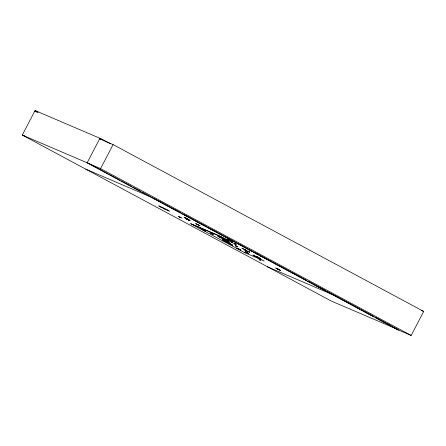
<?xml version="1.0" encoding="UTF-8"?>
<svg xmlns="http://www.w3.org/2000/svg" width="446" height="446" viewBox="0 0 446 446"><rect width="100%" height="100%" fill="white"/><g stroke="black" fill="none" stroke-linecap="round" stroke-linejoin="round"><path stroke-width="0.67" d="M248.946 251.706L249.688 252.202M249.085 251.784L249.844 252.319M222.688 239.82L223.435 240.294M277.144 268.52L278.583 269.412M231.279 241.241L232.712 241.844L231.284 241.219M259.906 255.692L261.334 256.299M236.302 244.62L234.668 243.912L236.118 244.531M189.232 220.246L189.968 220.681L188.669 220.107M229.328 242.34L224.968 240.104L228.542 242.044M166.403 209.57L168.538 210.796M186.629 218.562L189.416 220.107M186.723 218.629L189.282 220.073M178.545 216.511L181.539 218.005L178.634 216.578M213.255 234.445L210.122 232.806M221.11 237.802L217.771 236.073L221.071 237.852M245.216 251.689L248.695 253.495L245.216 251.672M253.055 255.012L256.461 256.846M240.015 249.704L236.575 247.993L239.97 249.643M277.161 268.843L280.573 270.588L277.217 268.893M257.03 256.712L260.358 258.518L257.052 256.74M244.324 250.134L247.909 252.029M110.686 143.874L101.515 138.946L35.067 110.541L22.3 135.066L267.94 267.003M87.109 162.857L99.614 138.84L113.089 144.599L423.7 311.436L411.195 335.459L397.72 329.7L87.109 162.857L100.584 168.616L411.195 335.459M100.584 168.616L113.089 144.599M160.365 206.258L160.265 206.649M160.298 206.676L160.426 206.286L160.343 206.693M185.698 217.821L185.497 218.161L187.978 219.348M185.614 218.222L185.865 217.899L185.82 218.323M185.737 218.278L185.77 217.865L185.765 218.289M222.933 239.602L222.777 239.903C222.22 239.563 223.139 240.472 223.1 239.669M222.844 239.981L223.022 239.625M235.181 243.784L234.997 244.012L235.315 243.728M229.835 241.23L235.315 244.185L235.577 243.867L235.416 244.23M236.703 246.32L237.177 246.599L235.471 245.763L237.606 246.839L236.932 246.51M236.079 246.025L236.408 246.22M397.72 329.7L398.891 330.073M242.05 248.21L245.64 250.1L242.078 248.199M202.267 229.45L205.489 231.19M210.127 232.767L213.35 234.54M225.408 239.664L222.03 237.885M232.829 245.211L229.467 243.516M232.74 245.216L229.45 243.572M240.712 250.128L237.411 248.355L240.79 250.134M275.756 268.001L279.185 269.746L275.823 268.052M169.775 211.27L166.865 209.854M184.204 217.38L186.774 218.852M186.885 218.891L184.087 217.353M158.754 205.812L161.051 207.067L158.91 205.901M165.6 209.325L163.504 208.087M165.494 209.274L161.814 207.323L164.111 208.628M260.297 260.185L258.959 259.377L260.442 260.247M227.783 239.368L229.199 239.931M256.355 253.807L257.966 254.46M204.53 230.716L203.822 230.22M245.947 250.323L245.194 249.788M197.6 224.466L199.986 225.743M203.789 230.169L204.72 230.76L204.368 230.576M232.661 242.641L231.184 242.039M232.779 242.708L231.184 241.983M245.322 249.855L246.08 250.345M185.614 218.423L189.238 220.252M34.699 111.244L37.548 112.453M25.143 136.275L22.3 135.066L88.748 163.465L108.356 173.99M421.253 310.388L423.7 311.436M85.732 169.151L152.337 197.623M227.599 239.268L229.027 239.876M191.217 223.937L220.463 236.436M218.953 236.748L223.563 238.716M219.599 237.094L224.204 239.062M259.845 255.692L261.272 256.299M254.382 255.803L254.973 256.065M244.441 252.525L264.127 261.01L253.027 255.04M267.79 266.942L334.238 295.341M397.135 329.204L331.378 301.095L267.745 266.914M211.348 233.503L212.006 233.804M223.987 238.922L223.697 238.783M203.861 230.309L204.151 230.443M246.566 252.453L246.839 252.581M246.972 252.631L247.262 252.765M239.078 249.253L239.368 249.392M162.907 207.953L159.952 206.492L160.488 206.325M164.524 208.734L164.925 208.94M167.495 210.2L164.68 208.823M231.067 244.391L231.608 244.648L222.643 239.887M238.047 248.723L238.326 248.879M277.44 268.871L278.889 269.752M189.611 220.558L189.924 220.642M199.618 225.659L199.931 225.804M228.954 242.245L229.266 242.384M219.298 236.898L219.203 236.865M260.191 260.09L259.906 259.946M199.195 225.459L199.624 225.665M225.431 240.299L225.86 240.505M228.536 242.044L228.965 242.25M231.831 241.459L228.569 239.708M226.351 241.866L224.238 240.812L224.505 240.957M228.503 243.02L226.384 241.966L226.652 242.111M199.206 225.464L198.119 224.918M277.267 268.615L278.393 269.339M197.6 224.466L195.632 223.518L196.97 224.316M187.008 219.081L188.162 219.677M188.675 220.107L185.748 218.54M249.236 251.962L245.83 250.223M235.126 244.073L235.544 243.85M198.119 224.918L196.965 224.31M227.46 241.492L226.312 240.885M99.614 138.84L100.818 139.487M35.067 110.541L38.122 112.186M109.538 174.631L119.963 180.229M121.156 180.87L131.57 186.461M132.774 187.114L140.735 191.384M141.945 192.036L145.619 194.01M146.834 194.668L150.508 196.636M153.563 198.28L157.243 200.254M158.469 200.912L163.989 203.878M165.21 204.536L168.889 206.509M170.116 207.167L180.535 212.764M181.762 213.428L192.181 219.019M193.408 219.683L203.828 225.28M205.054 225.938L206.281 226.596M207.507 227.254L211.187 229.227M212.413 229.885L217.927 232.851M219.153 233.509L222.833 235.482M224.059 236.146L229.573 239.106M230.799 239.764L234.479 241.743M235.705 242.401L246.125 247.998M247.352 248.656L255.318 252.938M256.545 253.596L257.771 254.253M258.998 254.911L260.224 255.569M261.451 256.227L265.13 258.201M266.351 258.864L271.87 261.824M273.097 262.482L276.776 264.461M277.997 265.119L283.517 268.079M284.743 268.737L295.163 274.335M296.389 274.992L306.809 280.59M308.035 281.253L311.715 283.227M312.941 283.885L320.908 288.166M322.135 288.824L325.814 290.798M327.041 291.455L330.715 293.435M331.941 294.092L348.287 302.89M349.508 303.548L359.894 309.128M373.949 316.677L361.115 309.78L362.364 310.449M380.667 320.284L375.17 317.329L378.871 319.314M381.887 320.942L385.556 322.91L380.098 319.972M386.777 323.567L392.274 326.522M393.495 327.174L397.163 329.148M152.794 197.885L156.474 199.858M157.7 200.516L170.573 207.429M171.799 208.092L175.479 210.066M176.705 210.724L180.379 212.697M183.445 214.348L187.125 216.321M188.351 216.979L198.771 222.576M199.998 223.234L222.063 235.087M223.29 235.75L236.163 242.663M237.389 243.321L241.063 245.294M242.29 245.952L247.809 248.918M249.035 249.576L252.709 251.55M253.936 252.207L276.007 264.065M277.234 264.723L290.101 271.636M291.327 272.294L295.007 274.268M296.233 274.926L301.752 277.891M302.973 278.549L306.653 280.523M307.879 281.186L313.399 284.147M314.625 284.804L325.045 290.402M326.271 291.06L359.916 309.134M363.585 311.107L373.982 316.688M386.821 323.584L390.49 325.558M391.711 326.216L397.213 329.17M220.185 236.319L229.289 241.18L219.817 236.09L190.297 223.474L245.088 252.871M235.521 245.752L237.573 246.822M202.194 229.406L205.573 231.223M185.352 217.849L186.456 218.434M186.032 218.707L186.45 218.941M168.733 210.796L168.382 210.607M179.688 217.096L180.022 217.274M189.639 220.475L189.968 220.653M227.583 242.568L227.382 242.468M225.436 241.414L225.247 241.275"/></g></svg>
